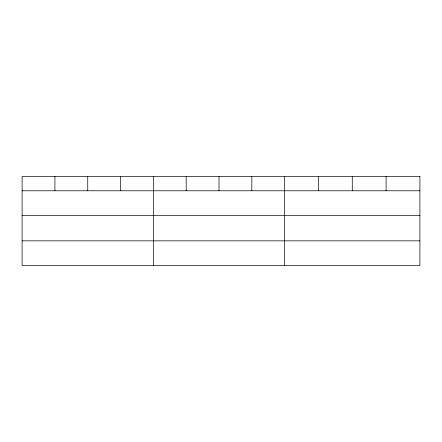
<?xml version="1.0" encoding="UTF-8"?>
<svg xmlns="http://www.w3.org/2000/svg" width="442" height="442" viewBox="0 0 442 442"><rect width="100%" height="100%" fill="white"/><g stroke="black" fill="none" stroke-linecap="round" stroke-linejoin="round"><path stroke-width="0.66" d="M22.1 190.778L419.9 190.778M22.1 215.436L419.9 215.436M22.1 240.84L419.9 240.84M386.087 176.502L386.087 190.778M352.274 176.502L352.274 190.778M318.461 176.502L318.461 190.778M284.648 176.502L284.648 265.498M251.829 176.502L251.829 190.778M219.011 176.502L219.011 190.778M186.192 176.502L186.192 190.778M153.374 176.502L153.374 265.498M120.555 176.502L120.555 190.778M87.737 176.502L87.737 190.778M54.919 176.502L54.919 190.778M419.9 176.502L22.1 176.502L22.1 265.498L419.9 265.498L419.9 176.502"/></g></svg>
